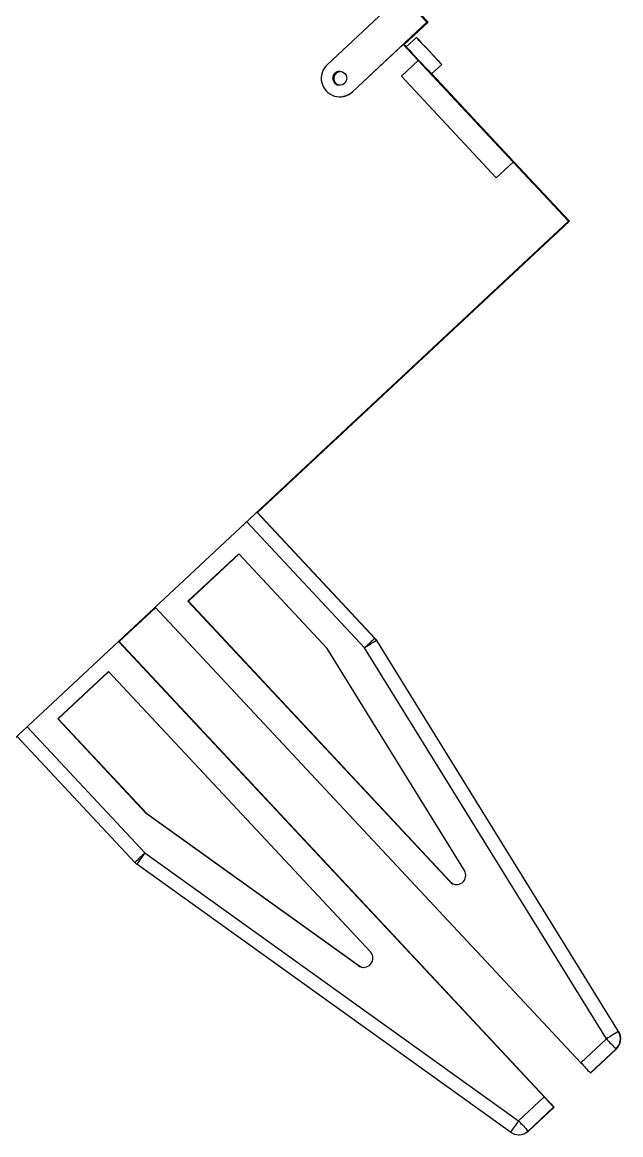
# Model space of a CAD drawing. Header units: millimetres. Extents: x -551930 to 36223, y -1733730 to 8014.
# Drawn here: x -551801.6 to -551787.07, y -1733511.97 to -1733484.95 of the extents above; entities that cross this region are included whole.
import ezdxf

# ---------------------------------------------------------------- set-up
doc = ezdxf.new("R2010")
doc.units = ezdxf.units.MM
doc.layers.get('0').update_dxf_attribs({"lineweight": 35})

msp = doc.modelspace()

# ---------------------------------------------------------------- linework, layer by layer
at = {"color": 7, "linetype": 'Continuous', "lineweight": 25}
for p, q in [((-551792.393, -1733484.296), (-551794.202, -1733485.985)), ((-551792.393, -1733484.296), (-551791.778, -1733484.954)), ((-551791.751, -1733484.954), (-551792.365, -1733484.296)), ((-551793.587, -1733486.643), (-551791.778, -1733484.954)), ((-551791.774, -1733484.954), (-551792.349, -1733485.491)), ((-551791.756, -1733484.954), (-551792.331, -1733485.491)), ((-551791.751, -1733484.954), (-551792.328, -1733485.492)), ((-551791.778, -1733484.954), (-551791.774, -1733484.954)), ((-551791.756, -1733484.954), (-551791.751, -1733484.954)), ((-551793.585, -1733486.643), (-551792.352, -1733485.491)), ((-551792.352, -1733485.491), (-551792.349, -1733485.491)), ((-551792.352, -1733485.491), (-551791.987, -1733485.882)), ((-551791.986, -1733485.882), (-551792.351, -1733485.491)), ((-551792.34, -1733485.482), (-551792.331, -1733485.491)), ((-551792.331, -1733485.491), (-551792.329, -1733485.491)), ((-551792.33, -1733485.491), (-551792.276, -1733485.549)), ((-551792.329, -1733485.491), (-551792.275, -1733485.548)), ((-551792.033, -1733485.322), (-551792.28, -1733485.553)), ((-551791.988, -1733485.882), (-551792.399, -1733486.265)), ((-551791.988, -1733485.882), (-551789.684, -1733488.348)), ((-551791.986, -1733485.882), (-551791.988, -1733485.882)), ((-551791.987, -1733485.882), (-551791.986, -1733485.882)), ((-551791.665, -1733486.21), (-551791.419, -1733485.98)), ((-551792.399, -1733486.265), (-551790.095, -1733488.732)), ((-551791.661, -1733486.206), (-551789.66, -1733488.348)), ((-551793.587, -1733486.643), (-551793.585, -1733486.643)), ((-551793.894, -1733486.764), (-551793.892, -1733486.764)), ((-551789.684, -1733488.348), (-551790.095, -1733488.732)), ((-551789.684, -1733488.348), (-551790.095, -1733488.732)), ((-551789.684, -1733488.348), (-551789.683, -1733488.348)), ((-551789.684, -1733488.348), (-551788.34, -1733489.787)), ((-551789.684, -1733488.348), (-551789.683, -1733488.348)), ((-551788.339, -1733489.787), (-551789.683, -1733488.348)), ((-551789.662, -1733488.348), (-551788.318, -1733489.787)), ((-551789.662, -1733488.348), (-551789.661, -1733488.348)), ((-551789.66, -1733488.348), (-551789.662, -1733488.348)), ((-551789.661, -1733488.348), (-551788.317, -1733489.787)), ((-551789.66, -1733488.348), (-551789.66, -1733488.349)), ((-551790.095, -1733488.732), (-551790.095, -1733488.732)), ((-551809.308, -1733509.366), (-551788.34, -1733489.787)), ((-551809.307, -1733509.366), (-551788.339, -1733489.787)), ((-551788.318, -1733489.787), (-551795.89, -1733496.857)), ((-551788.317, -1733489.787), (-551795.889, -1733496.858)), ((-551788.339, -1733489.787), (-551788.75, -1733490.171)), ((-551788.729, -1733490.171), (-551788.318, -1733489.787)), ((-551788.34, -1733489.787), (-551788.339, -1733489.787)), ((-551788.318, -1733489.787), (-551788.339, -1733489.787)), ((-551788.317, -1733489.787), (-551788.318, -1733489.787)), ((-551788.729, -1733490.171), (-551788.75, -1733490.171)), ((-551793.034, -1733499.915), (-551795.899, -1733496.847)), ((-551796.348, -1733497.861), (-551797.581, -1733499.013)), ((-551796.343, -1733497.867), (-551797.57, -1733499.013)), ((-551796.348, -1733497.861), (-551794.198, -1733500.164)), ((-551791.224, -1733505.821), (-551797.581, -1733499.013)), ((-551797.57, -1733499.013), (-551797.581, -1733499.013)), ((-551791.213, -1733505.821), (-551797.57, -1733499.013)), ((-551798.362, -1733499.166), (-551799.248, -1733499.992)), ((-551798.362, -1733499.166), (-551799.247, -1733499.993)), ((-551798.372, -1733499.155), (-551788.042, -1733510.219)), ((-551799.263, -1733499.988), (-551788.933, -1733511.051)), ((-551799.257, -1733499.982), (-551788.922, -1733511.051)), ((-551790.868, -1733505.55), (-551794.198, -1733500.164)), ((-551787.422, -1733509.64), (-551793.292, -1733500.145)), ((-551793.044, -1733499.915), (-551793.034, -1733499.915)), ((-551793.004, -1733499.968), (-551787.134, -1733509.462)), ((-551792.994, -1733499.968), (-551793.004, -1733499.968)), ((-551787.124, -1733509.462), (-551792.994, -1733499.968)), ((-551800.741, -1733501.867), (-551799.507, -1733500.716)), ((-551799.507, -1733500.716), (-551793.15, -1733507.524)), ((-551799.502, -1733500.721), (-551800.729, -1733501.867)), ((-551800.741, -1733501.867), (-551798.591, -1733504.17)), ((-551800.741, -1733501.867), (-551800.729, -1733501.867)), ((-551798.579, -1733504.17), (-551800.729, -1733501.867)), ((-551798.869, -1733505.354), (-551801.73, -1733502.291)), ((-551793.445, -1733507.861), (-551798.591, -1733504.17)), ((-551798.591, -1733504.17), (-551798.579, -1733504.17)), ((-551798.579, -1733504.17), (-551793.434, -1733507.861)), ((-551798.624, -1733505.124), (-551789.553, -1733511.63)), ((-551789.749, -1733511.904), (-551798.819, -1733505.398)), ((-551791.224, -1733505.821), (-551791.213, -1733505.821)), ((-551793.445, -1733507.861), (-551793.434, -1733507.861)), ((-551787.134, -1733509.462), (-551787.124, -1733509.462)), ((-551788.042, -1733510.219), (-551787.422, -1733509.64)), ((-551787.19, -1733509.887), (-551787.81, -1733510.466)), ((-551787.801, -1733510.466), (-551787.181, -1733509.887)), ((-551787.181, -1733509.887), (-551787.19, -1733509.887)), ((-551787.81, -1733510.466), (-551787.801, -1733510.466)), ((-551789.553, -1733511.63), (-551788.933, -1733511.051)), ((-551788.702, -1733511.298), (-551789.322, -1733511.877)), ((-551789.312, -1733511.877), (-551788.692, -1733511.298)), ((-551788.692, -1733511.298), (-551788.702, -1733511.298)), ((-551789.552, -1733511.968), (-551789.543, -1733511.968)), ((-551789.322, -1733511.877), (-551789.312, -1733511.877))]:
    msp.add_line(p, q, dxfattribs=at)
at = {"color": 8, "linetype": 'Continuous', "lineweight": 25}
for p, q in [((-551795.905, -1733496.852), (-551793.044, -1733499.915)), ((-551793.292, -1733500.145), (-551796.152, -1733497.082)), ((-551801.484, -1733502.061), (-551798.624, -1733505.124))]:
    msp.add_line(p, q, dxfattribs=at)
at = {"color": 7, "linetype": 'Continuous', "lineweight": 25, "flags": 128}
for points in [[(-551791.725, -1733485.651), (-551791.815, -1733485.554), (-551791.898, -1733485.466), (-551791.965, -1733485.394), (-551792.011, -1733485.345), (-551792.032, -1733485.323), (-551792.025, -1733485.331), (-551791.992, -1733485.366), (-551791.935, -1733485.427), (-551791.86, -1733485.508), (-551791.773, -1733485.602), (-551791.681, -1733485.7), (-551791.594, -1733485.794), (-551791.518, -1733485.875), (-551791.46, -1733485.936), (-551791.427, -1733485.972), (-551791.419, -1733485.979), (-551791.439, -1733485.957), (-551791.485, -1733485.908), (-551791.552, -1733485.836), (-551791.634, -1733485.748), (-551791.725, -1733485.651)], [(-551793.984, -1733486.19), (-551793.928, -1733486.156), (-551793.882, -1733486.145)], [(-551793.982, -1733486.19), (-551793.926, -1733486.156), (-551793.881, -1733486.146)], [(-551790.591, -1733487.362), (-551790.518, -1733487.44), (-551790.455, -1733487.507), (-551790.413, -1733487.552), (-551790.398, -1733487.567), (-551790.413, -1733487.552), (-551790.454, -1733487.507), (-551790.516, -1733487.44), (-551790.59, -1733487.362), (-551790.663, -1733487.283), (-551790.726, -1733487.216), (-551790.767, -1733487.172), (-551790.782, -1733487.156), (-551790.768, -1733487.172), (-551790.727, -1733487.216), (-551790.665, -1733487.283), (-551790.591, -1733487.362)], [(-551789.673, -1733488.348), (-551789.6, -1733488.427), (-551789.537, -1733488.494), (-551789.495, -1733488.538), (-551789.481, -1733488.554), (-551789.495, -1733488.538), (-551789.536, -1733488.494), (-551789.598, -1733488.427), (-551789.672, -1733488.348), (-551789.745, -1733488.27), (-551789.808, -1733488.203), (-551789.85, -1733488.158), (-551789.864, -1733488.143), (-551789.85, -1733488.158), (-551789.809, -1733488.203), (-551789.747, -1733488.27), (-551789.673, -1733488.348)], [(-551789.666, -1733488.348), (-551789.593, -1733488.427), (-551789.53, -1733488.494), (-551789.489, -1733488.538), (-551789.474, -1733488.554), (-551789.488, -1733488.538), (-551789.529, -1733488.494), (-551789.592, -1733488.427), (-551789.665, -1733488.348), (-551789.738, -1733488.27), (-551789.801, -1733488.203), (-551789.843, -1733488.158), (-551789.858, -1733488.143), (-551789.843, -1733488.158), (-551789.802, -1733488.203), (-551789.74, -1733488.27), (-551789.666, -1733488.348)], [(-551788.748, -1733489.335), (-551788.675, -1733489.414), (-551788.613, -1733489.48), (-551788.571, -1733489.525), (-551788.556, -1733489.541), (-551788.57, -1733489.525), (-551788.612, -1733489.48), (-551788.674, -1733489.414), (-551788.747, -1733489.335), (-551788.821, -1733489.256), (-551788.883, -1733489.19), (-551788.925, -1733489.145), (-551788.94, -1733489.13), (-551788.925, -1733489.145), (-551788.884, -1733489.19), (-551788.822, -1733489.256), (-551788.748, -1733489.335)], [(-551793.434, -1733507.861), (-551793.36, -1733507.896), (-551793.309, -1733507.903)]]:
    msp.add_lwpolyline(points, dxfattribs=at)
at = {"color": 7, "linetype": 'Continuous', "lineweight": 25}
msp.add_circle((-551793.894, -1733486.314), 0.169, dxfattribs=at)
for centre, radius, start, end in [((-551727.787, -1733424.609), 87.94, 222.74372, 223.3301), ((-551726.345, -1733424.604), 89.789, 222.74994, 223.32425), ((-551793.894, -1733486.314), 0.45, 133.0369, 313.0369), ((-551793.892, -1733486.314), 0.169, 90.0001, 269.9999), ((-551793.869, -1733486.314), 0.169, 133.0371, 265.6808), ((-551793.867, -1733486.314), 0.169, 133.0371, 265.3404), ((-551793.892, -1733486.314), 0.45, 270, 313.0371), ((-551759.765, -1733535.929), 49.036, 132.7405, 133.1356), ((-551759.717, -1733554.289), 63.709, 121.49874, 121.80292), ((-551793.291, -1733500.145), 0.337, 31.727, 43.0369), ((-551793.281, -1733500.145), 0.337, 31.727, 43.0369), ((-551793.281, -1733500.145), 0.337, 31.727, 43.0369), ((-551765.674, -1733540.536), 48.37, 132.937, 133.3361), ((-551765.616, -1733528.905), 40.683, 144.2281, 144.7027), ((-551798.623, -1733505.124), 0.337, 223.0369, 234.3468), ((-551791.06, -1733505.668), 0.225, 223.0371, 31.7272), ((-551791.048, -1733505.668), 0.225, 223.0369, 268.5454), ((-551793.314, -1733507.678), 0.225, 234.347, 43.0371), ((-551753.847, -1733563.784), 63.709, 121.49874, 121.80292), ((-551787.421, -1733509.64), 0.338, 313.0371, 31.727), ((-551787.411, -1733509.64), 0.338, 313.0371, 31.727), ((-551753.914, -1733478.468), 45.765, 222.9314, 223.3547), ((-551754.534, -1733479.047), 45.765, 222.9314, 223.3547), ((-551755.425, -1733479.879), 45.765, 222.9314, 223.3547), ((-551821.89, -1733541.95), 45.185, 42.7168, 43.144), ((-551756.545, -1733535.412), 40.683, 144.2281, 144.7027), ((-551756.045, -1733480.458), 45.765, 222.9314, 223.3547), ((-551789.552, -1733511.63), 0.337, 234.3468, 270), ((-551789.543, -1733511.63), 0.337, 270, 313.0371)]:
    msp.add_arc(centre, radius, start, end, dxfattribs=at)
at = {"color": 8, "linetype": 'Continuous', "lineweight": 25}
msp.add_arc((-551789.552, -1733511.63), 0.337, 270, 313.0371, dxfattribs=at)

doc.saveas('drawing.dxf')
